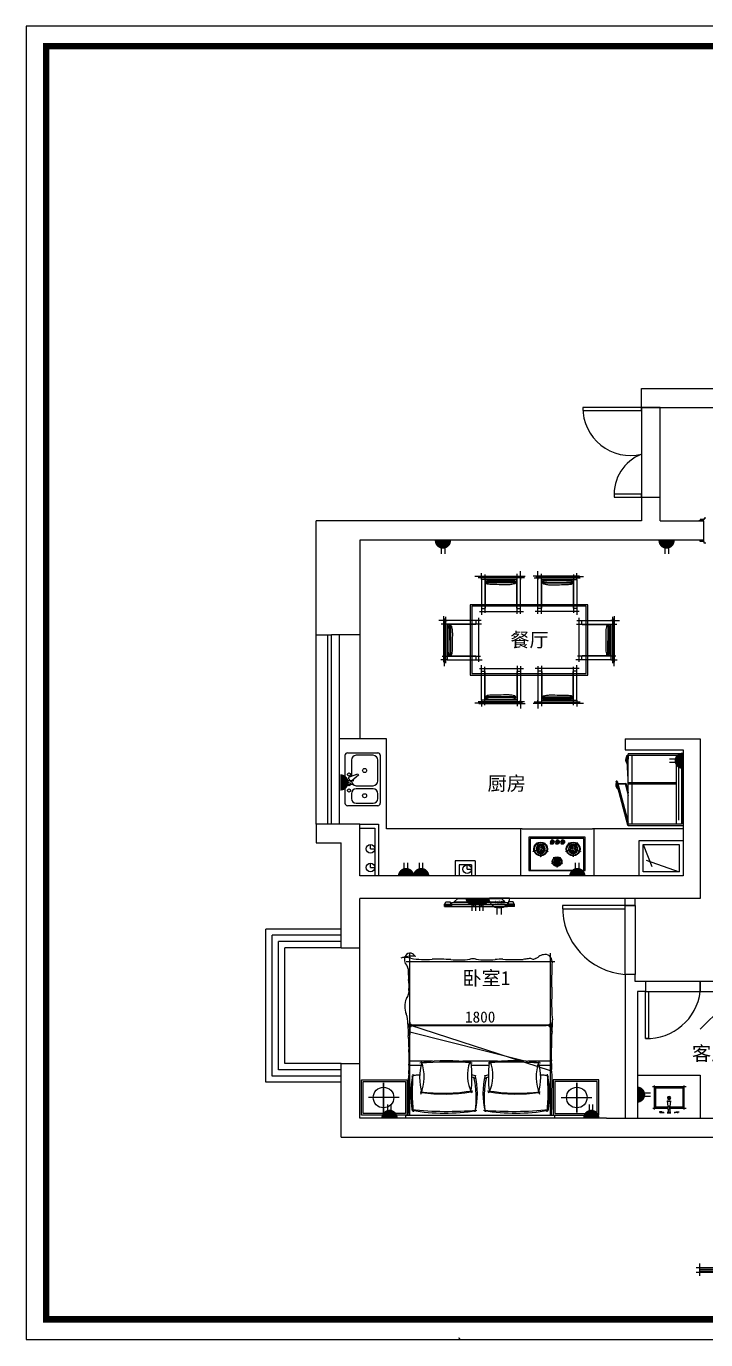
# Model space of a CAD drawing. Header units: millimetres. Extents: x -1705246 to 222838, y -3231245 to 126310.
# Drawn here: x 28990 to 37672, y -45992 to -29196 of the extents above; entities that cross this region are included whole.
import ezdxf

# ---------------------------------------------------------------- set-up
doc = ezdxf.new("R2010")
doc.units = ezdxf.units.MM
doc.set_wipeout_variables(frame=1)
doc.linetypes.add('ACAD_ISO03W100', pattern=[30, 12, -18])
for name, color, linetype in [('250', 250, 'Continuous'), ('5', 5, 'Continuous'), ('IFF_FURN', 30, 'Continuous'), ('IFF－FIXT', 132, 'Continuous'), ('xcvdg', 7, 'Continuous')]:
    doc.layers.add(name, color=color, linetype=linetype)
doc.styles.get("Standard").update_dxf_attribs({"font": ''})
doc.styles.add('STYLE1', font='')
doc.styles.add('宋', font='')
doc.styles.get('Standard').set_extended_font_data('SimSun')
doc.styles.get('STYLE1').set_extended_font_data('SimSun')
doc.styles.get('宋').set_extended_font_data('NSimSun')

# ---------------------------------------------------------------- blocks, each defined once
blk = doc.blocks.new('A$C54AD448D')
blk.add_lwpolyline([(-240, 15583), (-22136, 15583), (-22136, 240), (-240, 240)], close=True)
at = {"layer": 'IFF_FURN'}
blk.add_lwpolyline([(0, 15823), (-22376, 15823), (-22376, 0), (0, 0)], close=True, dxfattribs=at)
at = {"layer": 'IFF_FURN', "color": 8, "const_width": 79.9}
blk.add_lwpolyline([(-22136, 15583), (-22136, 240), (-240, 240), (-240, 15583), (-22136, 15583)], dxfattribs=at)
blk = doc.blocks.new('*E779')
at = {"lineweight": -2, "ltscale": 5}
blk.add_wipeout([(-308, -399), (-308, 403), (167, 403), (167, -399)], dxfattribs=at).dxf.layer = 'IFF－FIXT'
blk = doc.blocks.new('_DOT')
at = {"color": 0, "linetype": 'ByBlock'}
blk.add_line((-0.5, 0), (-1, 0), dxfattribs=at)
at = {"color": 0, "linetype": 'ByBlock', "const_width": 0.5}
blk.add_lwpolyline([(-0.25, 0, 1), (0.25, 0, 1)], format="xyb", close=True, dxfattribs=at)
blk = doc.blocks.new('TGB')
blk.add_hatch(color=5).paths.add_polyline_path([(125763, -21257), (126024, -21257, 1)])
at = {"color": 5}
for p, q in [((125865, -21129), (125865, -21045)), ((125920, -21129), (125920, -21045))]:
    blk.add_line(p, q, dxfattribs=at)
blk = doc.blocks.new('NTBT')
at = {"color": 5}
for p, q in [((127688, -20756), (127688, -20671)), ((127743, -20755), (127743, -20671)), ((127848, -20883), (127591, -20883))]:
    blk.add_line(p, q, dxfattribs=at)
blk.add_arc((127717, -20883), 130, 0, 180, dxfattribs=at)
at = {"color": 5, "insert": (127660, -20798), "char_height": 50, "width": 210.82, "attachment_point": 1, "style": '宋'}
blk.add_mtext('网络', dxfattribs=at)

msp = doc.modelspace()

# ---------------------------------------------------------------- hatches: boundary and pattern name
for points in [[(34418.4, -35772.6), (34209.8, -35772.6, 1)], [(37276.5, -35772.6), (37067.9, -35772.6, 1)], [(37379, -38692.9), (37379, -38484.3, 1)]]:
    msp.add_hatch(color=5).paths.add_polyline_path(points)

# ---------------------------------------------------------------- linework, layer by layer
at = {"color": 5}
for p, q in [((34293.3, -35874.8), (34293.3, -35941.9)), ((34337.2, -35874.3), (34337.2, -35941.9)), ((37151.5, -35874.8), (37151.5, -35941.9)), ((37195.4, -35874.3), (37195.4, -35941.9)), ((37276.8, -38567.8), (37209.7, -38567.8)), ((37277.4, -38611.7), (37209.7, -38611.7))]:
    msp.add_line(p, q, dxfattribs=at)
at = {"layer": '250', "color": 251}
for p, q in [((36852.4, -33829.7), (39272.4, -33829.7)), ((36852.4, -34069.7), (36852.4, -33829.7)), ((36852.4, -34069.7), (36102.4, -34069.7)), ((36102.4, -34069.7), (36102.4, -34109.7)), ((36852.4, -34069.7), (37092.4, -34069.7)), ((36852.4, -34069.7), (36852.4, -35219.7)), ((37092.4, -34069.7), (36852.4, -34069.7)), ((36852.4, -34109.7), (36852.4, -34069.7)), ((37092.4, -34069.7), (39142.4, -34069.7)), ((37092.4, -35219.7), (37092.4, -34069.7)), ((36102.4, -34109.7), (36852.4, -34109.7)), ((36852.4, -35179.7), (36502.4, -35179.7)), ((36502.4, -35179.7), (36502.4, -35219.7)), ((36502.4, -35219.7), (36852.4, -35219.7)), ((36852.4, -35219.7), (36852.4, -35179.7)), ((36852.4, -35219.7), (37092.4, -35219.7)), ((36852.4, -35219.7), (37092.4, -35219.7)), ((36852.4, -35219.7), (36852.4, -35519.7)), ((37092.4, -35519.7), (37092.4, -35219.7)), ((32692.4, -36979.7), (32692.4, -35519.7)), ((36852.4, -35519.7), (32692.4, -35519.7)), ((37092.4, -35519.7), (37642.4, -35519.7)), ((37642.4, -35519.7), (37582.4, -35519.7)), ((37642.4, -35504.7), (37602.4, -35504.7)), ((37602.4, -35504.7), (37602.4, -35519.7)), ((37602.4, -35519.7), (37642.4, -35519.7)), ((37652.4, -35504.7), (37622.4, -35504.7)), ((37642.4, -35519.7), (37642.4, -35504.7)), ((37642.4, -35519.7), (37642.4, -35769.7)), ((37672.4, -35484.7), (37652.4, -35484.7)), ((37652.4, -35484.7), (37652.4, -35504.7)), ((37642.4, -35769.7), (33252.4, -35769.7)), ((33252.4, -35769.7), (33252.4, -36979.7)), ((37602.4, -35784.7), (37602.4, -35769.7)), ((37602.4, -35769.7), (37642.4, -35769.7)), ((37642.4, -35769.7), (37642.4, -35784.7)), ((37642.4, -35784.7), (37602.4, -35784.7)), ((37652.4, -35784.7), (37622.4, -35784.7)), ((37652.4, -35804.7), (37652.4, -35784.7)), ((37672.4, -35804.7), (37652.4, -35804.7)), ((35333, -36231.7), (34723.2, -36231.7)), ((35354.8, -36249.8), (34764.4, -36249.8)), ((34774.3, -36227.1), (35365.7, -36227.1)), ((34806, -36272.4), (34806, -36189.2)), ((34806, -36272.4), (34806, -36720.9)), ((35261.1, -36272.4), (34806, -36272.4)), ((34851.3, -36206.6), (34851.3, -36697.5)), ((35261.1, -36276.9), (34851.3, -36276.9)), ((34855.8, -36276.9), (34855.8, -36637.7)), ((35256.6, -36637.7), (35256.6, -36276.9)), ((35261.1, -36710.7), (35261.1, -36196.8)), ((35306.3, -36707.8), (35306.3, -36163.3)), ((35306.3, -36227.1), (35306.3, -36272.4)), ((36059.1, -36227.1), (35467.7, -36227.1)), ((35478.6, -36249.8), (36069, -36249.8)), ((35500.4, -36231.7), (36110.2, -36231.7)), ((35527.1, -36707.8), (35527.1, -36163.3)), ((35527.1, -36227.1), (35527.1, -36272.4)), ((35572.3, -36710.7), (35572.3, -36196.8)), ((35572.3, -36272.4), (36027.4, -36272.4)), ((35572.3, -36276.9), (35982.2, -36276.9)), ((35576.8, -36637.7), (35576.8, -36276.9)), ((35977.6, -36276.9), (35977.6, -36637.7)), ((35982.2, -36206.6), (35982.2, -36697.5)), ((36027.4, -36272.4), (36027.4, -36189.2)), ((36027.4, -36272.4), (36027.4, -36720.9)), ((35246, -36312.4), (34861.5, -36313.2)), ((35246, -36303.4), (34861.9, -36304.1)), ((35587.4, -36303.4), (35971.6, -36304.1)), ((35587.5, -36312.4), (35971.9, -36313.2)), ((36164.4, -36592.4), (34664.4, -36592.4)), ((34664.4, -36592.4), (34664.4, -37492.4)), ((36144.4, -36612.4), (34684.4, -36612.4)), ((34684.4, -36612.4), (34684.4, -37472.4)), ((36144.4, -37472.4), (36144.4, -36612.4)), ((36164.4, -37492.4), (36164.4, -36592.4)), ((34324, -37328.9), (34324, -36737.6)), ((34328.5, -36770.2), (34328.5, -37380)), ((34346.6, -36748.4), (34346.6, -37338.8)), ((34774.4, -37323.5), (34774.4, -36761.4)), ((34779.7, -36677.6), (35341.8, -36677.6)), ((34806, -36641.4), (34851.3, -36641.4)), ((34855.8, -36637.7), (34851.3, -36637.7)), ((35261.1, -36637.7), (35256.6, -36637.7)), ((35261.1, -36641.4), (35306.3, -36641.4)), ((36053.7, -36677.6), (35491.6, -36677.6)), ((35572.3, -36641.4), (35527.1, -36641.4)), ((35572.3, -36637.7), (35576.8, -36637.7)), ((35977.6, -36637.7), (35982.2, -36637.7)), ((36027.4, -36641.4), (35982.2, -36641.4)), ((36054.4, -37323.5), (36054.4, -36761.4)), ((36482.2, -36748.4), (36482.2, -37338.8)), ((36500.3, -36770.2), (36500.3, -37380)), ((36504.8, -37328.9), (36504.8, -36737.6)), ((34804.6, -36796.9), (34260.1, -36796.9)), ((34807.5, -36842.1), (34293.6, -36842.1)), ((34324, -36796.9), (34369.2, -36796.9)), ((34369.2, -36842.1), (34369.2, -37297.2)), ((34373.7, -36842.1), (34373.7, -37252)), ((34734.5, -36846.6), (34373.7, -36846.6)), ((34400.2, -36857.2), (34400.9, -37241.4)), ((34409.2, -36857.3), (34410, -37241.7)), ((34734.5, -36842.1), (34734.5, -36846.6)), ((34738.2, -36842.1), (34738.2, -36796.9)), ((36021.3, -36842.1), (36535.2, -36842.1)), ((36024.2, -36796.9), (36568.7, -36796.9)), ((36090.6, -36842.1), (36090.6, -36796.9)), ((36094.3, -36842.1), (36094.3, -36846.6)), ((36094.3, -36846.6), (36455.1, -36846.6)), ((36419.6, -36857.3), (36418.8, -37241.7)), ((36428.6, -36857.2), (36427.9, -37241.4)), ((36455.1, -36842.1), (36455.1, -37252)), ((36504.8, -36796.9), (36459.6, -36796.9)), ((36459.6, -36842.1), (36459.6, -37297.2)), ((32692.4, -39399.7), (32692.4, -36979.7)), ((32692.4, -36979.7), (32892.4, -36979.7)), ((32842.4, -39389.7), (32842.4, -36979.7)), ((33252.4, -36979.7), (32892.4, -36979.7)), ((32892.4, -39389.7), (32892.4, -36979.7)), ((32992.4, -39399.7), (32992.4, -36979.7)), ((33252.4, -36979.7), (33252.4, -38309.7)), ((34303.4, -37252), (34794.3, -37252)), ((34373.7, -37247.4), (34734.5, -37247.4)), ((34734.5, -37247.4), (34734.5, -37252)), ((34738.2, -37297.2), (34738.2, -37252)), ((36525.4, -37252), (36034.5, -37252)), ((36090.6, -37297.2), (36090.6, -37252)), ((36094.3, -37247.4), (36094.3, -37252)), ((36455.1, -37247.4), (36094.3, -37247.4)), ((34369.2, -37297.2), (34286, -37297.2)), ((34369.2, -37297.2), (34817.7, -37297.2)), ((34779.7, -37407.3), (35341.8, -37407.3)), ((34806, -37812.5), (34806, -37364)), ((34806, -37443.5), (34851.3, -37443.5)), ((34851.3, -37878.3), (34851.3, -37387.4)), ((34855.8, -37447.2), (34851.3, -37447.2)), ((34855.8, -37808), (34855.8, -37447.2)), ((35261.1, -37447.2), (35256.6, -37447.2)), ((35256.6, -37447.2), (35256.6, -37808)), ((35261.1, -37374.2), (35261.1, -37888.1)), ((35261.1, -37443.5), (35306.3, -37443.5)), ((35306.3, -37377.1), (35306.3, -37921.6)), ((36053.7, -37407.3), (35491.6, -37407.3)), ((35527.1, -37377.1), (35527.1, -37921.6)), ((35572.3, -37443.5), (35527.1, -37443.5)), ((35572.3, -37374.2), (35572.3, -37888.1)), ((35572.3, -37447.2), (35576.8, -37447.2)), ((35576.8, -37447.2), (35576.8, -37808)), ((35977.6, -37447.2), (35982.2, -37447.2)), ((35977.6, -37808), (35977.6, -37447.2)), ((35982.2, -37878.3), (35982.2, -37387.4)), ((36027.4, -37443.5), (35982.2, -37443.5)), ((36459.6, -37297.2), (36011.1, -37297.2)), ((36027.4, -37812.5), (36027.4, -37364)), ((36459.6, -37297.2), (36542.8, -37297.2)), ((34664.4, -37492.4), (36164.4, -37492.4)), ((34684.4, -37472.4), (36144.4, -37472.4)), ((35246, -37772.5), (34861.5, -37771.7)), ((35246, -37781.5), (34861.9, -37780.8)), ((35587.4, -37781.5), (35971.6, -37780.8)), ((35587.5, -37772.5), (35971.9, -37771.7)), ((35333, -37853.2), (34723.2, -37853.2)), ((35354.8, -37835.1), (34764.4, -37835.1)), ((34774.3, -37857.7), (35365.7, -37857.7)), ((35261.1, -37812.5), (34806, -37812.5)), ((34806, -37812.5), (34806, -37895.7)), ((35261.1, -37808), (34851.3, -37808)), ((35306.3, -37857.7), (35306.3, -37812.5)), ((36059.1, -37857.7), (35467.7, -37857.7)), ((35478.6, -37835.1), (36069, -37835.1)), ((35500.4, -37853.2), (36110.2, -37853.2)), ((35527.1, -37857.7), (35527.1, -37812.5)), ((35572.3, -37808), (35982.2, -37808)), ((35572.3, -37812.5), (36027.4, -37812.5)), ((36027.4, -37812.5), (36027.4, -37895.7)), ((33591.4, -38309.7), (32992.4, -38309.7)), ((33591.4, -39459.7), (33591.4, -38309.7)), ((36642.4, -38309.7), (36642.4, -38449.7)), ((36642.4, -38309.7), (37602.4, -38309.7)), ((36642.4, -38449.7), (37382.4, -38449.7)), ((37382.4, -38309.7), (37602.4, -38309.7)), ((37382.4, -38449.7), (37382.4, -40059.7)), ((37602.4, -38309.7), (37602.4, -40349.7)), ((33062.8, -39132.1), (33062.8, -38518.5)), ((33093.4, -38487.8), (33482.1, -38487.8)), ((33144.6, -38579.9), (33144.6, -38785.3)), ((33420.7, -38518.5), (33205.9, -38518.5)), ((33482.1, -38845.8), (33482.1, -38579.9)), ((33512.8, -38518.5), (33512.8, -39132.1)), ((36682.3, -38825), (36664.3, -38521)), ((36679.3, -38520.1), (36664.8, -38524)), ((36679.3, -38520.1), (36682.2, -38569.6)), ((36682.4, -39099.7), (36682.2, -38499.7)), ((37382.4, -38499.7), (36682.2, -38499.7)), ((37382.4, -38499.7), (36682.2, -38499.7)), ((37382.4, -38499.7), (36682.2, -38499.7)), ((37382.4, -38519.7), (36682.2, -38519.7)), ((36729, -38519.7), (36729, -39079.7)), ((37295.7, -38519.2), (37295.6, -39079.2)), ((37326, -38519.7), (37326, -39029.2)), ((37362.4, -38519.7), (37362.4, -39079.7)), ((37372.4, -38519.7), (37372.4, -39079.7)), ((37382.4, -38499.7), (37382.4, -39099.7)), ((33121.7, -38793.9), (33225.3, -38755.1)), ((33235.5, -38772.8), (33150.1, -38843.1)), ((33225.3, -38755.1), (33235.5, -38772.8)), ((33111.2, -38823.3), (33119.4, -38837.6)), ((33205.9, -38907.1), (33420.7, -38907.1)), ((33420.7, -38948), (33205.9, -38948)), ((36541.6, -38847.4), (36527.1, -38851.3)), ((36677.4, -39411.4), (36527.1, -38851.3)), ((36527.1, -38864.4), (36529.6, -38873.4)), ((36541.6, -38847.4), (36682.4, -39372)), ((36550.1, -38879.1), (36652.3, -38873.6)), ((36552.5, -38888), (36644.5, -38883.2)), ((36644.5, -38883.2), (36682.3, -39035.4)), ((36652.3, -38873.6), (36682.2, -38996.8)), ((36682.4, -39419.7), (36682.2, -38819.7)), ((37295.6, -38869.7), (36682.2, -38869.7)), ((37295.6, -38869.7), (36682.2, -38869.7)), ((37295.6, -38869.7), (36682.2, -38869.7)), ((37295.6, -38889.7), (36682.2, -38889.7)), ((36729, -38839.7), (36729, -39399.7)), ((37295.7, -38839.2), (37295.6, -39399.2)), ((37326, -38889.2), (37326, -39349.2)), ((37362.4, -38839.7), (37362.4, -39399.7)), ((37372.4, -38839.7), (37372.4, -39399.7)), ((37382.4, -38819.7), (37382.4, -39419.7)), ((33144.6, -39009.4), (33144.6, -39070.8)), ((33205.9, -39132.1), (33420.7, -39132.1)), ((33482.1, -39070.8), (33482.1, -39009.4)), ((36682.4, -39090.1), (36677.4, -39091.4)), ((33482.1, -39162.8), (33093.4, -39162.8)), ((32892.4, -39399.7), (32692.4, -39399.7)), ((32692.4, -39399.7), (32692.4, -39639.7)), ((33252.4, -39399.7), (32892.4, -39399.7)), ((33252.4, -40059.7), (33252.4, -39399.7)), ((33252.4, -39399.7), (33492.4, -39399.7)), ((33252.4, -39449.7), (33442.4, -39449.7)), ((33442.4, -39449.7), (33442.4, -40059.7)), ((33492.4, -39399.7), (33492.4, -40059.7)), ((35324.9, -39459.7), (33591.4, -39459.7)), ((35304.9, -39459.7), (35304.9, -40059.7)), ((35324.9, -39459.7), (36224.9, -39459.7)), ((37382.4, -39459.7), (36224.9, -39459.7)), ((36244.9, -40059.7), (36244.9, -39459.7)), ((36682.4, -39410.1), (36677.4, -39411.4)), ((37362.4, -39399.7), (36682.4, -39399.7)), ((37382.4, -39419.7), (36682.4, -39419.7)), ((36822.4, -40059.7), (36822.4, -39609.7)), ((36822.4, -39609.7), (37382.4, -39609.7)), ((36822.4, -40059.7), (36822.4, -39609.7)), ((36822.4, -39609.7), (37382.4, -39609.7)), ((37382.4, -39609.7), (37382.4, -40059.7)), ((32692.4, -39639.7), (33012.4, -39639.7)), ((33012.4, -40979.7), (33012.4, -39639.7)), ((33387.4, -39714.7), (33387.4, -39659.7)), ((33387.4, -39714.7), (33442.4, -39714.7)), ((36872.4, -40009.7), (36872.4, -39659.7)), ((36872.4, -39659.7), (37332.4, -39659.7)), ((36872.4, -39659.7), (36982, -39939.8)), ((37332.4, -39659.7), (37332.4, -40009.7)), ((33387.4, -39954.7), (33387.4, -39899.7)), ((33387.4, -39954.7), (33442.4, -39954.7)), ((34472.4, -39869.7), (34472.4, -40059.7)), ((34727.4, -39869.7), (34472.4, -39869.7)), ((34522.4, -39919.7), (34522.4, -40059.7)), ((34677.4, -39919.7), (34522.4, -39919.7)), ((34622.4, -39974.7), (34622.4, -39919.7)), ((34677.4, -39919.7), (34677.4, -40059.7)), ((34727.4, -39869.7), (34727.4, -40059.7)), ((36912.4, -39859.7), (37332.4, -40009.7)), ((34282.4, -40059.7), (33252.4, -40059.7)), ((37382.4, -40059.7), (34282.4, -40059.7)), ((34622.4, -39974.7), (34677.4, -39974.7)), ((37382.4, -40059.7), (36822.4, -40059.7)), ((37332.4, -40009.7), (36872.4, -40009.7)), ((36642.4, -40349.7), (33252.4, -40349.7)), ((33252.4, -40979.7), (33252.4, -40349.7)), ((34335.6, -40422.2), (34425.5, -40422.2)), ((34335.6, -40453.3), (34335.6, -40422.2)), ((34335.6, -40437), (34425.5, -40437)), ((34335.6, -40453.3), (34425.5, -40453.3)), ((34340.6, -40422.2), (34352.5, -40391.1)), ((34352.5, -40391.1), (34408.6, -40391.1)), ((34420.5, -40422.2), (34408.6, -40391.1)), ((34425.5, -40401.5), (34425.5, -40453.3)), ((34425.5, -40401.5), (35140.9, -40401.5)), ((34425.5, -40453.3), (34425.5, -40422.2)), ((34425.5, -40427.5), (35140.9, -40427.5)), ((34425.5, -40453.3), (35140.9, -40453.3)), ((34459, -40392.5), (34503.8, -40349.7)), ((34459, -40401.5), (34459, -40392.5)), ((34459, -40392.5), (35107.3, -40392.5)), ((34503.8, -40349.7), (35062.6, -40349.7)), ((35107.3, -40392.5), (35062.6, -40349.7)), ((35107.3, -40401.5), (35107.3, -40392.5)), ((35140.9, -40401.5), (35140.9, -40453.3)), ((35230.7, -40422.2), (35140.9, -40422.2)), ((35140.9, -40453.3), (35140.9, -40422.2)), ((35230.7, -40437), (35140.9, -40437)), ((35230.7, -40453.3), (35140.9, -40453.3)), ((35145.8, -40422.2), (35157.7, -40391.1)), ((35213.9, -40391.1), (35157.7, -40391.1)), ((35225.8, -40422.2), (35213.9, -40391.1)), ((35230.7, -40453.3), (35230.7, -40422.2)), ((36642.4, -40439.7), (35842.4, -40439.7)), ((35842.4, -40439.7), (35842.4, -40479.7)), ((36642.4, -40439.7), (36642.4, -40349.7)), ((37602.4, -40349.7), (36642.4, -40349.7)), ((36772.4, -40439.7), (36642.4, -40439.7)), ((36642.4, -40479.7), (36642.4, -40439.7)), ((36642.4, -41319.7), (36642.4, -40439.7)), ((36642.4, -40439.7), (36772.4, -40439.7)), ((36772.4, -40349.7), (36772.4, -40349.7)), ((36772.4, -40439.7), (36772.4, -40349.7)), ((36772.4, -40439.7), (36772.4, -41319.7)), ((35842.4, -40479.7), (36642.4, -40479.7)), ((33012.4, -40739.7), (32052.4, -40739.7)), ((32052.4, -42699.7), (32052.4, -40739.7)), ((33012.4, -40819.7), (32132.4, -40819.7)), ((32132.4, -42619.7), (32132.4, -40819.7)), ((33012.4, -40899.7), (32212.4, -40899.7)), ((32212.4, -42539.7), (32212.4, -40899.7)), ((33012.4, -40979.7), (32292.4, -40979.7)), ((32292.4, -42459.7), (32292.4, -40979.7)), ((33012.4, -40979.7), (33252.4, -40979.7)), ((33252.4, -42459.7), (33252.4, -40979.7)), ((33890.2, -43119.7), (33890.2, -41049.5)), ((35690.2, -43119.7), (35690.2, -41049.5)), ((35744, -41159.7), (33843.5, -41159.7)), ((36772.4, -41319.7), (36642.4, -41319.7)), ((36642.4, -41319.7), (36642.4, -43159.7)), ((36772.4, -41319.7), (36642.4, -41319.7)), ((36772.4, -41409.7), (36772.4, -41319.7)), ((36902.4, -41409.7), (36772.4, -41409.7)), ((36902.4, -41409.7), (36902.4, -41539.7)), ((37602.4, -41409.7), (36902.4, -41409.7)), ((36902.4, -41409.7), (36902.4, -41539.7)), ((38772.4, -41409.7), (37602.4, -41409.7)), ((37602.4, -41409.7), (37602.4, -41539.7)), ((37602.4, -41539.7), (37602.4, -41409.7)), ((36902.4, -41539.7), (36802.4, -41539.7)), ((36802.4, -41539.7), (36802.4, -43159.7)), ((36902.4, -42139.7), (36902.4, -41539.7)), ((36902.4, -41539.7), (36942.4, -41539.7)), ((36902.4, -41539.7), (37602.4, -41539.7)), ((36942.4, -41539.7), (36942.4, -42139.7)), ((37602.4, -41539.7), (38772.4, -41539.7)), ((37885.9, -41739.9), (37603.4, -42022.4)), ((33890.2, -41929.2), (33890.2, -42087.6)), ((35690.2, -41968), (33890.2, -41968)), ((35690.2, -42551.1), (33892.9, -41968)), ((33947.2, -41973.6), (35633.2, -41973.6)), ((35690.2, -41929.2), (35690.2, -42087.6)), ((35343, -42423.4), (33890.2, -42060.7)), ((36942.4, -42139.7), (36902.4, -42139.7)), ((33012.4, -42459.7), (32292.4, -42459.7)), ((33012.4, -43399.7), (33012.4, -42459.7)), ((33012.4, -42459.7), (33252.4, -42459.7)), ((33252.4, -43159.7), (33252.4, -42459.7)), ((34180, -42429.2), (33890.2, -42429.2)), ((33890.2, -42480), (34037, -42480)), ((35013.6, -42429.2), (34566.8, -42429.2)), ((34678.4, -42480), (34902, -42480)), ((35690.2, -42429.2), (35400.4, -42429.2)), ((35543.4, -42480), (35690.2, -42480)), ((33012.4, -42619.7), (32132.4, -42619.7)), ((33012.4, -42539.7), (32212.4, -42539.7)), ((36802.4, -42609.7), (37602.4, -42609.7)), ((37602.4, -42609.7), (37602.4, -43159.7)), ((33012.4, -42699.7), (32052.4, -42699.7)), ((33275.3, -43119.7), (33275.3, -42669.7)), ((33275.3, -42669.7), (33855.3, -42669.7)), ((33295.3, -43099.7), (33295.3, -42689.7)), ((33295.3, -42689.7), (33835.3, -42689.7)), ((33555.3, -42704.7), (33555.3, -43084.7)), ((33555.3, -43084.7), (33555.3, -42704.7)), ((33835.3, -42689.7), (33835.3, -43099.7)), ((33855.3, -42669.7), (33855.3, -43119.7)), ((36305.1, -42669.7), (35725.1, -42669.7)), ((35725.1, -42669.7), (35725.1, -43119.7)), ((36285.1, -42689.7), (35745.1, -42689.7)), ((35745.1, -42689.7), (35745.1, -43099.7)), ((36025.1, -42704.7), (36025.1, -43084.7)), ((36025.1, -43084.7), (36025.1, -42704.7)), ((36285.1, -43099.7), (36285.1, -42689.7)), ((36305.1, -43119.7), (36305.1, -42669.7)), ((37421, -42757.2), (36993.8, -42757.2)), ((37013.9, -42741.1), (37013.9, -43048.5)), ((37403.1, -42773.2), (37017.2, -42773.2)), ((37029.9, -42759.8), (37029.9, -43024.8)), ((37382.2, -43028.9), (37382.2, -42758.1)), ((37398.2, -43049.5), (37398.2, -42742)), ((33754.6, -42894.7), (33364.6, -42894.7)), ((35825.8, -42894.7), (36215.8, -42894.7)), ((37193.3, -42941.2), (37180.3, -42941.2)), ((37191.2, -43007.4), (37184.8, -42936.8)), ((37193.3, -42938.4), (37216.2, -42938.4)), ((37193.3, -42938.4), (37193.3, -42941.2)), ((37193.3, -42941.2), (37216.2, -42941.2)), ((37215.4, -42910.6), (37193.8, -42889.1)), ((37193.8, -42910.6), (37215.4, -42889.1)), ((37216.2, -42938.4), (37216.2, -42941.2)), ((37216.2, -42941.2), (37230.6, -42941.2)), ((37218.2, -43007.2), (37224.6, -42936.4)), ((36402.4, -43159.7), (33252.4, -43159.7)), ((33855.3, -43119.7), (33275.3, -43119.7)), ((33835.3, -43099.7), (33295.3, -43099.7)), ((33840.2, -43159.7), (33840.2, -43119.7)), ((33840.2, -43119.7), (35740.2, -43119.7)), ((33840.2, -43159.7), (33840.2, -43119.7)), ((35740.2, -43159.7), (33840.2, -43159.7)), ((35725.1, -43119.7), (36305.1, -43119.7)), ((35740.2, -43119.7), (35740.2, -43159.7)), ((35745.1, -43099.7), (36285.1, -43099.7)), ((36402.4, -43159.7), (38772.4, -43159.7)), ((36996.2, -43029.2), (37194, -43029.2)), ((37017.2, -43013.2), (37194, -43013.2)), ((37112.7, -43077.5), (37082.3, -43077.5)), ((37082.3, -43077.5), (37082.3, -43082.2)), ((37082.3, -43082.2), (37110.8, -43082.2)), ((37087.8, -43084.1), (37140.5, -43084.1)), ((37095, -43093.2), (37095, -43079.8)), ((37110.8, -43084.1), (37110.8, -43082.2)), ((37115.4, -43084.1), (37115.4, -43080.3)), ((37131.2, -43093.2), (37131.2, -43079.4)), ((37226.9, -43093.2), (37181.1, -43093.2)), ((37226.9, -43084.1), (37181.9, -43084.1)), ((37186.6, -43099.3), (37186.6, -43079.4)), ((37189.6, -43005.3), (37220.3, -43005.3)), ((37194, -43042.7), (37194, -43005.3)), ((37194, -43008.9), (37215.4, -43008.9)), ((37194, -43042.7), (37194, -43082.5)), ((37215.4, -43042.7), (37215.4, -43005.3)), ((37215.4, -43013.2), (37399.5, -43013.2)), ((37215.4, -43029.2), (37422.8, -43029.2)), ((37215.4, -43042.7), (37215.4, -43082.5)), ((37222.8, -43098.1), (37222.8, -43079)), ((37320.2, -43084.1), (37273.6, -43084.1)), ((37278.2, -43093.2), (37278.2, -43079.8)), ((37294, -43084.1), (37294, -43080.3)), ((37296.7, -43077.5), (37327.1, -43077.5)), ((37327.1, -43082.2), (37298.6, -43082.2)), ((37298.6, -43084.1), (37298.6, -43082.2)), ((37314.4, -43093.2), (37314.4, -43079)), ((37327.1, -43077.5), (37327.1, -43082.2)), ((33012.4, -43399.7), (39012.4, -43399.7))]:
    msp.add_line(p, q, dxfattribs=at)
for centre, radius in [((33113.9, -38764), 20.5), ((33313.3, -38712.8), 25.6), ((33113.9, -38886.7), 20.5), ((33113.9, -38968.5), 20.5), ((33313.3, -39035), 25.6), ((33387.4, -39714.7), 55), ((33387.4, -39954.7), 55), ((34622.4, -39974.7), 55), ((33555.3, -42894.7), 131.9), ((36025.1, -42894.7), 131.9)]:
    msp.add_circle(centre, radius, dxfattribs=at)
for centre, radius, start, end in [((36712.9, -34075.3), 610.5, 179.47004, 283.21035), ((37050.8, -35182.3), 549.7, 111.16012, 183.8975), ((33093.4, -38518.5), 30.7, 90, 180), ((33205.9, -38579.9), 61.4, 90, 180), ((33420.7, -38579.9), 61.4, 0, 90), ((33482.1, -38518.5), 30.7, 0, 90), ((36732.6, -38577.8), 83.4, 148.26366, 218.5124), ((36732.6, -38577.8), 78.4, 153.85241, 212.92365), ((33128.9, -38813.1), 20.5, 110.53768, 210), ((33137.1, -38827.3), 20.5, 210, 309.46232), ((33205.9, -38845.8), 61.4, 180, 270), ((33205.9, -39009.4), 61.4, 90, 180), ((33420.7, -38845.8), 61.4, 270, 0), ((33420.7, -39009.4), 61.4, 0, 90), ((36605.5, -38893.1), 83.4, 159.89729, 230.14603), ((36605.5, -38893.1), 78.4, 165.48604, 224.55728), ((33093.4, -39132.1), 30.7, 180, 270), ((33205.9, -39070.8), 61.4, 180, 270), ((33420.7, -39070.8), 61.4, 270, 0), ((33482.1, -39132.1), 30.7, 270, 0), ((36704.4, -40459.7), 862.2, 178.67087, 265.87651), ((33910.4, -41488.5), 400.7, 82.58505, 109.80842), ((33835.7, -41339.4), 236, 72.81922, 105.00129), ((33927.5, -41133.9), 106, 151.27874, 224.21587), ((33890.7, -41108.7), 61.8, 72.94183, 155.34484), ((34076.3, -40196.9), 932.9, 259.4443, 267.79245), ((33853.1, -41176.4), 138.4, 38.04403, 66.29393), ((34096, -40196.8), 933.9, 266.58351, 275.04736), ((34244.5, -47099.2), 5972.5, 88.35656, 90.63611), ((34525.9, -40048.6), 1086.2, 264.18069, 276.97796), ((34709.9, -41312.1), 192.5, 93.42033, 105.67625), ((34686.9, -41312.1), 192.5, 74.32375, 86.57967), ((34870.9, -40048.6), 1086.2, 263.02204, 275.81931), ((35053.1, -42185.6), 1058.9, 88.48945, 93.90355), ((35235.4, -37840.8), 3289.9, 267.31144, 271.8201), ((35397.9, -41395.9), 273.1, 88.77967, 102.27332), ((35427, -41161.7), 45.3, 59.2815, 121.00513), ((35464.1, -41046.6), 77.4, 259.62873, 295.87648), ((35494.3, -41101.8), 14.9, 283.95249, 321.9834), ((35496.7, -41055.2), 56.5, 279.48159, 318.79477), ((35608.7, -41179.4), 111.3, 95.86897, 128.65067), ((35622.5, -41150.9), 86, 356.64671, 107.00885), ((33813.6, -41247.4), 54.9, 358.5556, 46.2435), ((35246.5, -41249.7), 1378.1, 179.9615, 185.66428), ((39394.8, -41326.9), 3690.5, 177.34439, 180.0131), ((33367.9, -41468.2), 513.9, 354.99547, 9.23007), ((38652, -41573), 2947.8, 178.2221, 180.85786), ((34327.6, -41416.5), 1379.6, 357.29744, 3.68697), ((34035.7, -41721.6), 209.9, 153.87238, 182.03684), ((33736.8, -41535.4), 144.8, 319.67712, 8.92043), ((37602.9, -41696.7), 1900, 177.59874, 186.20107), ((36922.4, -41454.7), 685.3, 268.32761, 352.87498), ((34017.7, -41737.9), 192, 177.35084, 206.95302), ((33511.4, -41942.9), 355.3, 357.67199, 19.39365), ((36142, -41947.4), 2275.6, 180.25053, 184.03123), ((33438.4, -41892), 2275.6, 355.96877, 359.74947), ((32571.4, -42259.5), 1309.4, 357.64187, 6.66981), ((37009, -42204.1), 1309.4, 173.33019, 182.35813), ((35390.4, -42390.5), 1512.6, 177.0776, 182.9224), ((34190, -42335), 1512.6, 357.0776, 2.9224), ((33075.5, -42512.8), 805.5, 354.40852, 3.218), ((34678, -42645.3), 661.9, 162.85913, 196.07365), ((34370.9, -46391.6), 3950.9, 85.41614, 95.10648), ((33501.7, -42632), 573.1, 337.46258, 19.88393), ((34377.7, -44494.9), 2071.5, 81.75939, 99.22924), ((35107.1, -42609.1), 481.3, 159.60253, 208.07993), ((33180.2, -42624.3), 1505.1, 352.44671, 6.84862), ((35209.6, -46391.6), 3950.9, 84.89352, 94.58386), ((36400.2, -42624.3), 1505.1, 173.15138, 187.55329), ((34473.3, -42609.1), 481.3, 331.92007, 21.95242), ((35202.7, -44494.9), 2071.5, 80.77076, 98.24061), ((36078.7, -42632), 573.1, 160.11607, 202.53742), ((34902.4, -42645.3), 661.9, 343.92635, 17.14087), ((36504.9, -42457.4), 805.5, 176.782, 185.59148), ((34452.9, -42688), 583.8, 170.46686, 183.96334), ((35142, -42846.7), 1238, 169.36162, 189.85155), ((34132.8, -43690.2), 1088.8, 96.09717, 101.63391), ((36551.6, -42826.3), 2630.3, 174.96355, 185.51745), ((34186.6, -43953.2), 1360.3, 97.14598, 101.07658), ((34524, -43455.9), 863.1, 75.67944, 79.23287), ((34467.7, -43295.7), 695.2, 67.03243, 71.76163), ((33649.6, -42894.6), 1091.3, 350.47988, 13.86928), ((33736.2, -42842.5), 1018.5, 346.76262, 13.379), ((35844.2, -42842.5), 1018.5, 166.621, 193.23738), ((35930.8, -42894.6), 1091.3, 166.13072, 189.52012), ((35112.7, -43295.7), 695.2, 108.23837, 112.96757), ((35056.4, -43455.9), 863.1, 100.76713, 104.32056), ((35393.8, -43953.2), 1360.3, 78.92342, 82.85402), ((35447.7, -43690.2), 1088.8, 78.36609, 83.90283), ((33028.8, -42826.3), 2630.3, 354.48255, 5.03645), ((34438.4, -42846.7), 1238, 350.14845, 10.63838), ((35127.5, -42632.6), 583.8, 356.03666, 9.53314), ((55269.1, -42393.8), 21401.2, 180.89567, 181.50762), ((34306, -40421.9), 2417.1, 263.27098, 279.27803), ((34336.6, -40829.1), 2021, 261.61444, 279.5593), ((35274.4, -40421.9), 2417.1, 260.72197, 276.72902), ((35243.8, -40829.1), 2021, 260.4407, 278.38556), ((14311.3, -42338.4), 21401.2, 358.49238, 359.10433), ((36814.8, -43008.7), 2939.9, 178.98844, 182.16204), ((32765.6, -42953.3), 2939.9, 356.75677, 1.01156), ((34374.5, -38345.8), 4725.6, 264.37345, 274.51136), ((34341.5, -40598.2), 2495.8, 260.32943, 279.20421), ((35205.9, -38345.8), 4725.6, 265.48864, 275.62655), ((35238.9, -40598.2), 2495.8, 260.79579, 279.67057)]:
    msp.add_arc(centre, radius, start, end, dxfattribs=at)
at = {"layer": '250', "color": 251, "extrusion": (0, 0, -1)}
for centre, major_axis, ratio, start_param, end_param in [((34880.3, -36309.3), (13.5, 13.5), 1, 2.6778206, 5.0214906), ((34908.3, -36390.6), (71.9, 71.9), 1, -1.2344141, -1.0540884), ((34908.3, -36390.6), (74.2, 74.2), 1, -1.1455239, -1.0540884), ((34904.1, -36226.8), (74.2, 74.2), 1, 2.5741227, 2.6504355), ((34944.6, -36522.6), (-171, 171), 1, 0.5167079, 0.6575582), ((34944.6, -36522.6), (-168.7, 168.7), 1, 0.5167079, 0.6575582), ((34933.7, -36093.1), (-171, 171), 1, 4.0040688, 4.1449191), ((35055.7, -44509), (8351.6, 41.7), 0.985118, 4.7003204, 4.7244576), ((35055.1, -44543.5), (8383.7, 40.9), 0.9850934, 4.7003863, 4.7243917), ((35209.8, -25373.1), (-11107.1, 180.9), 0.9870848, 4.701935, 4.722843), ((35134.5, -37528), (-881.4, 881.4), 1, 0.7700328, 0.8320472), ((35134.5, -37529.4), (-1244.5, 15.8), 1, 1.5427963, 1.6046354), ((35135.7, -35881.5), (322.9, 322.9), 1, 2.2283546, 2.3308135), ((35174, -36524.1), (-168.7, 168.7), 1, 0.8624761, 1.0033264), ((35174, -36524.1), (-171, 171), 1, 0.8624761, 1.0033264), ((35163.1, -36094.6), (171, 171), 1, 2.0875043, 2.2283546), ((35203.6, -36390.4), (-71.9, 71.9), 1, 1.0033264, 1.18242), ((35203.6, -36390.4), (-74.2, 74.2), 1, 1.0033264, 1.0920446), ((35199.5, -36226.6), (74.2, 74.2), 1, 2.0171655, 2.0875043), ((35227.4, -36307.7), (-13.5, 13.5), 1, 1.2109328, 3.5546028), ((35624.9, -36968.7), (881.4, 881.4), 1, 3.9116254, 3.9736398), ((34620.9, -36929.2), (171, 171), 1, 4.0040688, 4.1449191), ((35626.3, -36968.7), (880.1, 880.1), 1, 3.9116688, 3.973508), ((34620.9, -36929.2), (168.7, 168.7), 1, 4.0040688, 4.1449191), ((34487.2, -36899.6), (-74.2, 74.2), 1, 5.7157154, 5.8044335), ((34404.6, -36875.8), (-13.5, 13.5), 1, 5.9233217, 8.2669917), ((34487.2, -36899.6), (-71.9, 71.9), 1, 5.7157154, 5.894809), ((34323.4, -36903.7), (74.2, 74.2), 1, 0.4463692, 0.5167079), ((34191.4, -36940.1), (-171, 171), 1, 2.0875043, 2.2283546), ((33978.3, -36967.5), (-322.9, 322.9), 1, 2.2283546, 2.3308135), ((42605.8, -37047.5), (-41.7, 8351.6), 0.985118, 4.7003204, 4.7244576), ((42640.4, -37048.1), (-40.9, 8383.7), 0.9850934, 4.7003863, 4.7243917), ((23469.9, -36893.5), (180.9, 11107.1), 0.9870848, 1.5603423, 1.5812503), ((34619.4, -37158.6), (171, 171), 1, 3.6583006, 3.7991509), ((34619.4, -37158.6), (-168.7, 168.7), 1, 5.2290969, 5.3699472), ((34487.4, -37194.9), (-74.2, 74.2), 1, 5.1376614, 5.2290969), ((34406.1, -37223), (13.5, 13.5), 1, 1.1070243, 3.4506943), ((34487.4, -37194.9), (-71.9, 71.9), 1, 5.0487712, 5.2290969), ((34323.6, -37199.1), (74.2, 74.2), 1, 1.0033264, 1.0796392), ((34189.9, -37169.5), (171, 171), 1, 0.8624761, 1.0033264), ((35606, -37777.2), (13.5, 13.5), 1, 2.7817291, 5.1253991), ((35629.8, -37694.5), (71.9, 71.9), 1, 2.5741227, 2.7532164), ((35633.9, -37858.3), (-74.2, 74.2), 1, 0.4463692, 0.5167079), ((35670.3, -37990.3), (171, 171), 1, -1.0540884, -0.9132381), ((35697.7, -38203.4), (322.9, 322.9), 1, -0.9132381, -0.8107792), ((35623.7, -48711.8), (-11107.1, 180.9), 0.9870848, 1.5603423, 1.5812503), ((35899.7, -37991.8), (171, 171), 1, -0.7083202, -0.5674699), ((35929.3, -37858.1), (74.2, 74.2), 1, -0.5674699, -0.4911572), ((35925.1, -37694.3), (71.9, 71.9), 1, 1.9071786, 2.0875043), ((35953.2, -37775.6), (-13.5, 13.5), 1, 1.1070243, 3.4506943), ((35629.8, -37694.5), (-74.2, 74.2), 1, 4.1449191, 4.2336372), ((35659.4, -37560.8), (-171, 171), 1, 4.0040688, 4.1449191), ((35659.4, -37560.8), (-168.7, 168.7), 1, 4.0040688, 4.1449191), ((35698.9, -36556.9), (-881.4, 881.4), 1, 3.9116254, 3.9736398), ((35698.9, -36555.5), (880.1, 880.1), 1, 2.3408725, 2.4027117), ((35778.3, -29541.3), (8383.7, 40.9), 0.9850934, 1.5587936, 1.582799), ((35777.7, -29575.9), (8351.6, 41.7), 0.985118, 1.5587277, 1.5828649), ((35888.8, -37562.3), (-168.7, 168.7), 1, 3.6583006, 3.7991509), ((35888.8, -37562.3), (171, 171), 1, 2.0875043, 2.2283546), ((35925.1, -37694.3), (74.2, 74.2), 1, 1.9960688, 2.0875043), ((37204.6, -42899.8), (20.4, 0), 1, 1.5727435, 7.8559288), ((37204.6, -42899.9), (-10.8, 10.8), 1, 3.9269908, 10.2101761), ((37112.7, -43080.3), (-1.94, 1.94), 1, 0.7853982, 2.3561945), ((37204.7, -43047.9), (7.59, 7.59), 1, 0.7853982, 3.9269908), ((37204.7, -43082.5), (7.59, 7.59), 1, 3.779847, 3.9269908), ((37204.7, -43082.5), (7.59, 7.59), 1, 0.7853982, 0.932542), ((37296.7, -43080.3), (1.94, 1.94), 1, 3.9269908, 5.4977871)]:
    msp.add_ellipse(centre, major_axis=major_axis, ratio=ratio, start_param=start_param, end_param=end_param, dxfattribs=at)
at = {"layer": '250', "color": 251}
for centre, major_axis, ratio, start_param, end_param in [((35606, -36307.7), (13.5, 13.5), 1, 1.2109328, 3.5546028), ((35629.8, -36390.4), (71.9, 71.9), 1, 1.0033264, 1.18242), ((35629.8, -36390.4), (74.2, 74.2), 1, 1.0033264, 1.0920446), ((35633.9, -36226.6), (-74.2, 74.2), 1, 2.0171655, 2.0875043), ((35670.3, -36094.6), (-171, 171), 1, 2.0875043, 2.2283546), ((35659.4, -36524.1), (171, 171), 1, 0.8624761, 1.0033264), ((35659.4, -36524.1), (168.7, 168.7), 1, 0.8624761, 1.0033264), ((35697.7, -35881.5), (-322.9, 322.9), 1, 2.2283546, 2.3308135), ((35698.9, -37528), (881.4, 881.4), 1, 0.7700328, 0.8320472), ((35698.9, -37529.4), (1244.5, 15.8), 1, 1.5427963, 1.6046354), ((35623.7, -25373.1), (11107.1, 180.9), 0.9870848, 4.701935, 4.722843), ((35778.3, -44543.5), (-8383.7, 40.9), 0.9850934, 4.7003863, 4.7243917), ((35777.7, -44509), (-8351.6, 41.7), 0.985118, 4.7003204, 4.7244576), ((35899.7, -36093.1), (171, 171), 1, 4.0040688, 4.1449191), ((35888.8, -36522.6), (168.7, 168.7), 1, 0.5167079, 0.6575582), ((35888.8, -36522.6), (171, 171), 1, 0.5167079, 0.6575582), ((35929.3, -36226.8), (-74.2, 74.2), 1, 2.5741227, 2.6504355), ((35925.1, -36390.6), (-71.9, 71.9), 1, -1.2344141, -1.0540884), ((35925.1, -36390.6), (-74.2, 74.2), 1, -1.1455239, -1.0540884), ((35953.2, -36309.3), (-13.5, 13.5), 1, 2.6778206, 5.0214906), ((36850.5, -36967.5), (322.9, 322.9), 1, 2.2283546, 2.3308135), ((36637.4, -36940.1), (171, 171), 1, 2.0875043, 2.2283546), ((36505.4, -36903.7), (74.2, 74.2), 1, 2.0171655, 2.0875043), ((36424.2, -36875.8), (13.5, 13.5), 1, 5.9233217, 8.2669917), ((36341.6, -36899.6), (71.9, 71.9), 1, 5.7157154, 5.894809), ((36207.9, -36929.2), (-168.7, 168.7), 1, 4.0040688, 4.1449191), ((36341.6, -36899.6), (74.2, 74.2), 1, 5.7157154, 5.8044335), ((36207.9, -36929.2), (-171, 171), 1, 4.0040688, 4.1449191), ((35202.6, -36968.7), (-880.1, 880.1), 1, 3.9116688, 3.973508), ((35203.9, -36968.7), (-881.4, 881.4), 1, 3.9116254, 3.9736398), ((47358.9, -36893.5), (-180.9, 11107.1), 0.9870848, 1.5603423, 1.5812503), ((28188.4, -37048.1), (40.9, 8383.7), 0.9850934, 4.7003863, 4.7243917), ((28223, -37047.5), (41.7, 8351.6), 0.985118, 4.7003204, 4.7244576), ((36638.9, -37169.5), (-171, 171), 1, 0.8624761, 1.0033264), ((36505.2, -37199.1), (-74.2, 74.2), 1, 1.0033264, 1.0796392), ((36422.7, -37223), (-13.5, 13.5), 1, 1.1070243, 3.4506943), ((36341.4, -37194.9), (71.9, 71.9), 1, 5.0487712, 5.2290969), ((36209.4, -37158.6), (168.7, 168.7), 1, 5.2290969, 5.3699472), ((36341.4, -37194.9), (74.2, 74.2), 1, 5.1376614, 5.2290969), ((36209.4, -37158.6), (-171, 171), 1, 3.6583006, 3.7991509), ((34880.3, -37775.6), (13.5, 13.5), 1, 1.1070243, 3.4506943), ((34908.3, -37694.3), (-71.9, 71.9), 1, 1.9071786, 2.0875043), ((34904.1, -37858.1), (-74.2, 74.2), 1, -0.5674699, -0.4911572), ((34933.7, -37991.8), (-171, 171), 1, -0.7083202, -0.5674699), ((35209.8, -48711.8), (11107.1, 180.9), 0.9870848, 1.5603423, 1.5812503), ((35135.7, -38203.4), (-322.9, 322.9), 1, -0.9132381, -0.8107792), ((35163.1, -37990.3), (-171, 171), 1, -1.0540884, -0.9132381), ((35203.6, -37694.5), (-71.9, 71.9), 1, 2.5741227, 2.7532164), ((35199.5, -37858.3), (74.2, 74.2), 1, 0.4463692, 0.5167079), ((35227.4, -37777.2), (-13.5, 13.5), 1, 2.7817291, 5.1253991), ((34908.3, -37694.3), (-74.2, 74.2), 1, 1.9960688, 2.0875043), ((34944.6, -37562.3), (-171, 171), 1, 2.0875043, 2.2283546), ((34944.6, -37562.3), (168.7, 168.7), 1, 3.6583006, 3.7991509), ((35055.7, -29575.9), (-8351.6, 41.7), 0.985118, 1.5587277, 1.5828649), ((35055.1, -29541.3), (-8383.7, 40.9), 0.9850934, 1.5587936, 1.582799), ((35134.5, -36556.9), (881.4, 881.4), 1, 3.9116254, 3.9736398), ((35134.5, -36555.5), (-880.1, 880.1), 1, 2.3408725, 2.4027117), ((35174, -37560.8), (168.7, 168.7), 1, 4.0040688, 4.1449191), ((35174, -37560.8), (171, 171), 1, 4.0040688, 4.1449191), ((35203.6, -37694.5), (74.2, 74.2), 1, 4.1449191, 4.2336372)]:
    msp.add_ellipse(centre, major_axis=major_axis, ratio=ratio, start_param=start_param, end_param=end_param, dxfattribs=at)
at = {"layer": '5', "color": 44}
for p, q in [((40700.7, -45074.2), (37549.7, -45074.2)), ((40700.7, -45133.2), (37549.7, -45133.2)), ((37598.9, -45172.5), (37598.9, -45015.3)), ((40651.5, -45093.9), (37598.9, -45093.9)), ((40651.5, -45113.5), (37598.9, -45113.5))]:
    msp.add_line(p, q, dxfattribs=at)
at = {"layer": 'xcvdg', "color": 1, "ltscale": 100}
msp.add_arc((34514.1, -45991.6), 20, 0, 90, dxfattribs=at)

# ---------------------------------------------------------------- block references
at = {"color": 7, "linetype": 'ByBlock', "xscale": 1.061146067193476, "yscale": 1.06114606722258, "zscale": 1.061146067202521}
msp.add_blockref('A$C54AD448D', (52733.7, -45986.7), dxfattribs=at)
at = {"color": 5, "linetype": 'ACAD_ISO03W100', "xscale": 0.8000000000465661, "yscale": 0.8000000000465661, "zscale": 0.8}
for p, rotation in [((50010, 61849.3), 270), ((135420.7, -57345.4), 180), ((135518.3, -57345.4), 180), ((53800.8, 57857.4), 270)]:
    msp.add_blockref('TGB', p, dxfattribs=dict(at, rotation=rotation))
for p in [(-66871.7, -23057.3), (-66678.2, -23057.3), (-67083.4, -26149.7), (-64505, -26149.7)]:
    msp.add_blockref('TGB', p, dxfattribs=at)
at = {"color": 5, "linetype": 'ACAD_ISO03W100', "xscale": -1, "rotation": 180}
msp.add_blockref('NTBT', (-92683.2, -61226.3), dxfattribs=at)
at = {"layer": '250', "color": 251, "xscale": 57, "yscale": 57, "zscale": 57, "rotation": 180}
msp.add_blockref('_DOT', (33890.2, -41973.6), dxfattribs=at)
at = {"layer": '250', "color": 251, "xscale": 57, "yscale": 57, "zscale": 57}
msp.add_blockref('_DOT', (35690.2, -41973.6), dxfattribs=at)

# ---------------------------------------------------------------- texts
at = {"layer": '250', "color": 251, "style": 'STYLE1'}
for s, p in [('餐厅', (35175.1, -37132.7)), ('厨房', (34884.1, -38968.1)), ('卧室1', (34562.2, -41457.7)), ('客卫', (37497.1, -42419.7))]:
    msp.add_text(s, height=180, dxfattribs=at).set_placement(p)
at = {"layer": '250', "color": 251, "insert": (34790.2, -41865.9), "char_height": 142.5, "attachment_point": 5}
msp.add_mtext('1800', dxfattribs=at)

# ---------------------------------------------------------------- next in the draw order: block references
at = {"layer": '250', "color": 251, "xscale": -0.8999999998531282, "yscale": 0.9000000000232831, "zscale": 0.9, "rotation": 269.9993238142366}
msp.add_blockref('*E779', (35769.1, -39716.1), dxfattribs=at)

# ---------------------------------------------------------------- next in the draw order: linework, layer by layer
at = {"layer": '250', "color": 251}
for p, q in [((36131.7, -39566), (35410.3, -39566)), ((35410.3, -39566), (35410.3, -39993.5)), ((35430.4, -39581.6), (35430.4, -39986.6)), ((36114.4, -39581.7), (35430.4, -39581.6)), ((35702.2, -39642.2), (35702.2, -39611.1)), ((35704.9, -39599.7), (35704.9, -39597)), ((35707.6, -39642.2), (35707.6, -39611.1)), ((35731.9, -39625.3), (35734.6, -39625.3)), ((35731.9, -39628), (35734.6, -39628)), ((35769.7, -39642.2), (35769.7, -39611.1)), ((35772.4, -39599.7), (35772.4, -39597)), ((35775.1, -39642.2), (35775.1, -39611.1)), ((35799.4, -39625.3), (35802.1, -39625.3)), ((35799.4, -39628), (35802.1, -39628)), ((35837.2, -39642.2), (35837.2, -39611.1)), ((35839.9, -39599.7), (35839.9, -39597)), ((35842.6, -39642.2), (35842.6, -39611.1)), ((35866.9, -39625.3), (35869.6, -39625.3)), ((35866.9, -39628), (35869.6, -39628)), ((36114.4, -39986.7), (36114.4, -39581.7)), ((36131.6, -39993.5), (36131.7, -39566)), ((35504.8, -39734.1), (35470, -39745.3)), ((35505.7, -39736.9), (35470.9, -39748.2)), ((35526.2, -39668.3), (35504.7, -39638.7)), ((35528.6, -39666.5), (35507.1, -39636.9)), ((35561.7, -39777.5), (35561.7, -39814.1)), ((35564.6, -39777.5), (35564.6, -39814.1)), ((35597.7, -39666.5), (35619.2, -39636.9)), ((35600.1, -39668.3), (35621.6, -39638.7)), ((35620.6, -39736.9), (35655.4, -39748.2)), ((35621.5, -39734.1), (35656.3, -39745.4)), ((35685.8, -39645.7), (35683.9, -39647.7)), ((35703.6, -39653.6), (35703.6, -39656.3)), ((35706.3, -39653.6), (35706.3, -39656.3)), ((35753.3, -39645.7), (35751.4, -39647.7)), ((35771.1, -39653.6), (35771.1, -39656.3)), ((35773.8, -39653.6), (35773.8, -39656.3)), ((35820.8, -39645.7), (35818.9, -39647.7)), ((35838.6, -39653.6), (35838.6, -39656.3)), ((35841.3, -39653.6), (35841.3, -39656.3)), ((35920.5, -39734.1), (35885.7, -39745.4)), ((35921.4, -39736.9), (35886.6, -39748.2)), ((35941.8, -39668.3), (35920.4, -39638.7)), ((35944.2, -39666.5), (35922.8, -39636.9)), ((35977.4, -39777.5), (35977.4, -39814.1)), ((35980.3, -39777.5), (35980.3, -39814.1)), ((36013.4, -39666.5), (36034.9, -39636.9)), ((36015.8, -39668.3), (36037.3, -39638.7)), ((36036.3, -39736.9), (36071.1, -39748.2)), ((36037.2, -39734.1), (36072, -39745.4)), ((35731.5, -39890.8), (35707.2, -39898.7)), ((35732.2, -39892.8), (35707.8, -39900.7)), ((35746.5, -39844.8), (35731.5, -39824.1)), ((35748.2, -39843.6), (35733.1, -39822.9)), ((35771.4, -39921.3), (35771.4, -39946.9)), ((35773.4, -39921.3), (35773.4, -39946.9)), ((35796.6, -39843.6), (35811.7, -39822.9)), ((35798.3, -39844.8), (35813.3, -39824.1)), ((35812.6, -39892.8), (35837, -39900.7)), ((35813.3, -39890.8), (35837.6, -39898.7)), ((35410.3, -39993.5), (36131.6, -39993.5)), ((35430.4, -39986.6), (36114.4, -39986.7))]:
    msp.add_line(p, q, dxfattribs=at)
at = {"layer": '250', "color": 251, "extrusion": (0, 0, -1)}
for centre, major_axis, start_param, end_param in [((35505.9, -39637.8), (-1.05, 1.05), 4.8694922, 8.0110849), ((35563.1, -39716.6), (89.1, 0.1), 4.1020861, 5.3253883), ((35563.1, -39716.6), (79.2, 0.3), 4.1064754, 5.3256103), ((35620.4, -39637.8), (1.05, 1.05), 4.555333, 7.6969256), ((35704.9, -39626.7), (18, 0), -1.5691054, 4.7140799), ((35704.9, -39626.7), (-16.2, 0.1), -1.407256, 1.3994405), ((35704.9, -39611.4), (1.92, 1.92), 3.8419188, 7.1537026), ((35704.9, -39626.7), (29.7, 0.2), -1.5628323, -0.0375061), ((35704.9, -39626.7), (27, 0.1), -1.5663602, -0.0455847), ((35704.9, -39626.7), (27, 0), 0.0512788, 1.5220334), ((35704.9, -39626.7), (29.7, 0.2), 0.0524067, 1.5322626), ((35704.9, -39626.7), (16.2, 1.2), -1.3269045, 1.479792), ((35772.4, -39626.7), (18, 0), -1.5691054, 4.7140799), ((35772.4, -39626.7), (-16.1, 1.4), -1.4871988, 1.3194977), ((35772.4, -39611.4), (1.92, 1.92), 3.8419188, 7.1537026), ((35772.4, -39626.7), (29.7, 0.2), -1.5629328, -0.0376067), ((35772.4, -39626.7), (27, 0.1), -1.5663602, -0.0455847), ((35772.4, -39626.7), (29.7, 0.2), 0.0524067, 1.5322626), ((35772.4, -39626.7), (27, 0), 0.0512788, 1.5220334), ((35772.4, -39626.7), (16.2, 1.2), -1.3269045, 1.479792), ((35839.9, -39626.7), (18, 0), -1.5691648, 4.7140205), ((35839.9, -39626.7), (-16.1, 1.4), -1.4873423, 1.3193542), ((35839.9, -39611.4), (1.92, 1.92), 3.8419188, 7.1537026), ((35839.9, -39626.7), (29.7, 0.2), -1.562933, -0.0376069), ((35839.9, -39626.7), (27, 0.1), -1.5663599, -0.0455844), ((35839.9, -39626.7), (27, 0), 0.0509858, 1.5217404), ((35839.9, -39626.7), (29.7, 0.2), 0.0525164, 1.5323723), ((35839.9, -39626.7), (16.2, 1.2), -1.3269045, 1.479792), ((35921.6, -39637.8), (1.05, 1.05), 3.2986723, 6.4402649), ((35978.8, -39716.7), (-89.1, 0.2), 0.9567738, 2.180076), ((35978.8, -39716.7), (79.2, 0.3), 4.1066369, 5.3257717), ((36036.1, -39637.8), (1.05, 1.05), 4.5553093, 7.696902), ((35563.1, -39716.6), (89.1, 0), 2.8441892, 4.0674914), ((35470.5, -39746.8), (-1.05, 1.05), 3.6128552, 6.7544478), ((35563.1, -39716.6), (79.2, 0.2), 2.8481559, 4.0672908), ((35563.1, -39716.6), (-89.1, 0.4), -1.5587374, -0.3354352), ((35563.1, -39716.6), (-79.2, 0.4), -1.557358, -0.3382231), ((35563.1, -39716.6), (59.4, 0.1), -1.5692245, 4.7139608), ((35505.2, -39735.5), (1.05, 1.05), -1.0995338, 2.0420588), ((35563.1, -39716.6), (-42.6, 0), 1.569647347249516, 7.852832654429102), ((35527.4, -39667.4), (1.05, 1.05), 0.1571032, 3.2986959), ((35563.1, -39716.6), (-34.6, 0.2), 1.56421, 7.8473953), ((35563.1, -39716.6), (21, 21), 3.9270144, 4.5121507), ((35538.4, -39716.6), (3.5, 3.5), 0.7854218, 3.9270144), ((35542.5, -39703), (3.5, 3.5), 4.5121507, 7.6537433), ((35563.1, -39716.6), (-14, 14), 5.4978107, 6.082947), ((35563.1, -39716.6), (-10.5, 10.5), 0.78541, 7.0685953), ((35561.6, -39741.4), (-3.5, 3.5), 3.9885519, 7.1301446), ((35563.1, -39716.6), (-21, 21), 3.4034156, 3.9885519), ((35563.1, -39777.5), (1.05, 1.05), 3.9270144, 7.0686071), ((35563.1, -39716.6), (-14, 14), 3.4034156, 3.9885519), ((35563.1, -39716.6), (79.2, 0.1), 0.3339549, 1.5530898), ((35563.1, -39716.6), (-89.1, 0.2), 3.470169, 4.6934712), ((35575.5, -39695.2), (-3.5, 3.5), 4.4506132, 7.5922058), ((35563.1, -39716.6), (-14, 14), 1.3090205, 1.8941568), ((35575.5, -39738.1), (3.5, 3.5), -1.3089733, 1.8326193), ((35563.1, -39716.6), (21, 21), -0.2617758, 0.3233605), ((35585.3, -39705.6), (-3.5, 3.5), 1.8941568, 5.0357495), ((35598.9, -39667.4), (-1.05, 1.05), 2.9845366, 6.1261293), ((35563.1, -39716.6), (79.2, 0.1), -0.9224836, 0.2966513), ((35563.1, -39716.6), (89.1, 0), -0.9255914, 0.2977108), ((35621.1, -39735.5), (1.05, 1.05), 2.6703774, 5.81197), ((35655.8, -39746.8), (1.05, 1.05), -0.4712153, 2.6703774), ((35704.9, -39626.7), (21, 21), 2.4016883, 3.1416163), ((35704.9, -39626.7), (-19.1, 19.1), 3.9770353, 4.7124126), ((35704.9, -39641.9), (1.92, 1.92), 0.7003262, 4.01211), ((35772.4, -39626.7), (21, 21), 2.4016883, 3.1416163), ((35772.4, -39626.7), (-19.1, 19.1), 3.9770353, 4.7124126), ((35772.4, -39641.9), (-1.92, 1.92), 2.2711225, 5.5829063), ((35839.9, -39626.7), (21, 21), 2.4016883, 3.1416163), ((35839.9, -39626.7), (-19.1, 19.1), 3.9770353, 4.7124126), ((35839.9, -39641.9), (-1.92, 1.92), 2.2711225, 5.5829063), ((35978.8, -39716.7), (89.1, 0.1), 2.8448304, 4.0681326), ((35886.2, -39746.8), (1.05, 1.05), 2.0420352, 5.1836279), ((35978.8, -39716.7), (79.2, 0.2), 2.8484902, 4.0676251), ((35978.8, -39716.7), (89.1, 0), 1.5880025, 2.8113047), ((35978.8, -39716.7), (-79.2, 0.6), -1.559419, -0.3402842), ((35978.8, -39716.7), (59.4, 0.1), -1.5692245, 4.7139608), ((35920.9, -39735.5), (-1.05, 1.05), 0.4712389, 3.6128316), ((35978.8, -39716.7), (-42.6, 0.1), 1.5696242, 7.8528095), ((35943, -39667.4), (-1.05, 1.05), 1.727876, 4.8694686), ((35978.8, -39716.7), (34.6, 0.2), -1.5636148, 4.7195705), ((35956.7, -39705.6), (3.5, 3.5), 1.2474595, 4.3890521), ((35978.8, -39716.7), (21, 21), 4.3890521, 4.9741884), ((35966.5, -39738.1), (-3.5, 3.5), 4.4505896, 7.5921822), ((35978.8, -39716.7), (-14, 14), 5.9598484, 6.5449847), ((35966.5, -39695.2), (3.5, 3.5), -1.3089969, 1.8325957), ((35978.8, -39716.7), (10.5, 10.5), -0.7853864, 5.4977989), ((35978.8, -39716.7), (21, 21), 2.294657, 2.8797933), ((35978.8, -39716.7), (14, 14), 2.294657, 2.8797933), ((35978.8, -39777.5), (-1.05, 1.05), 5.4977871, 8.6393798), ((35980.4, -39741.4), (-3.5, 3.5), 0.7238607, 3.8654533), ((35978.8, -39716.7), (79.2, 0.5), 0.3389229, 1.5580577), ((35978.8, -39716.7), (-89.1, 0.1), 3.4711676, 4.6944698), ((35999.5, -39703), (3.5, 3.5), 3.3418546, 6.4834472), ((35978.8, -39716.7), (14, 14), 0.2002619, 0.7853982), ((36003.6, -39716.7), (3.5, 3.5), 0.7853982, 3.9269908), ((35978.8, -39716.7), (21, 21), 0.2002619, 0.7853982), ((36014.6, -39667.4), (1.05, 1.05), 1.4137167, 4.5553093), ((35978.8, -39716.7), (79.2, 0.2), -0.921579, 0.2975559), ((35978.8, -39716.7), (-89.1, 0.1), 2.2145557, 3.4378579), ((36036.7, -39735.5), (-1.05, 1.05), 4.2411501, 7.3827427), ((36071.5, -39746.8), (1.05, 1.05), -0.4712389, 2.6703538), ((35563.1, -39814.1), (1.05, 1.05), 0.7854218, 3.9270144), ((35772.4, -39878.7), (-62.4, 0), -0.2975439, 0.9257582), ((35707.5, -39899.7), (-0.735, 0.735), 3.6128552, 6.7544478), ((35772.4, -39878.7), (-55.4, 0.1), -0.2979753, 0.9211596), ((35772.4, -39878.7), (-62.4, 0.4), -1.5597611, -0.336459), ((35772.4, -39878.7), (-55.4, 0.7), -1.5644126, -0.3452778), ((35772.4, -39878.7), (41.6, 0), -1.5706435, 4.7125418), ((35732.3, -39823.5), (0.735, 0.735), 3.2986959, 6.4402885), ((35731.9, -39891.8), (-0.735, 0.735), 0.4712625, 3.6128552), ((35772.4, -39878.7), (62.4, 0.2), 4.1039412, 5.3272434), ((35772.4, -39878.7), (29.8, 0.1), -1.5661309, 4.7170544), ((35772.4, -39878.7), (55.4, 0.1), 4.1051203, 5.3242552), ((35747.3, -39844.2), (0.735, 0.735), 0.1571032, 3.2986959), ((35772.4, -39878.7), (24.3, 0.2), -1.5631348, 4.7200505), ((35756.9, -39870.9), (-2.45, 2.45), 2.8182794, 5.959872), ((35772.4, -39878.7), (14.7, 14.7), 4.3890757, 4.974212), ((35772.4, -39878.7), (-9.8, 9.8), 5.959872, 6.5450083), ((35763.7, -39893.7), (2.45, 2.45), 2.8798169, 6.0214095), ((35763.7, -39863.7), (-2.45, 2.45), 0.261823, 3.4034156), ((35772.4, -39878.7), (7.35, 7.35), -0.7853864, 5.4977989), ((35772.4, -39878.7), (14.7, 14.7), 2.2946806, 2.8798169), ((35772.4, -39878.7), (-9.8, 9.8), 3.8654769, 4.4506132), ((35772.4, -39921.3), (-0.735, 0.735), 5.4978107, 8.6394034), ((35772.4, -39946.9), (-0.735, 0.735), 2.3562181, 5.4978107), ((35773.5, -39895.9), (-2.45, 2.45), 0.7238843, 3.8654769), ((35772.4, -39878.7), (55.4, 0.2), 0.3367315, 1.5558664), ((35772.4, -39878.7), (-62.4, 0.2), 3.468727, 4.6920291), ((35786.8, -39869.1), (-2.45, 2.45), 4.9126745, 8.0542671), ((35772.4, -39878.7), (9.8, 9.8), 0.2002855, 0.7854218), ((35789.7, -39878.7), (-2.45, 2.45), 2.3562181, 5.4978107), ((35772.4, -39878.7), (-14.7, 14.7), 1.7710818, 2.3562181), ((35797.4, -39844.2), (0.735, 0.735), 1.4137403, 4.555333), ((35772.4, -39878.7), (55.4, 0.2), -0.9201799, 0.298955), ((35772.4, -39878.7), (62.4, 0.3), -0.9213059, 0.3019963), ((35812.5, -39823.5), (-0.735, 0.735), 6.1261293, 9.2677219), ((35812.9, -39891.8), (0.735, 0.735), 2.6703774, 5.81197), ((35837.3, -39899.7), (-0.735, 0.735), 1.099581, 4.2411737), ((35978.8, -39814.1), (1.05, 1.05), 0.7853982, 3.9269908)]:
    msp.add_ellipse(centre, major_axis=major_axis, ratio=1, start_param=start_param, end_param=end_param, dxfattribs=at)

# ---------------------------------------------------------------- next in the draw order: block references
at = {"color": 5, "linetype": 'ACAD_ISO03W100', "xscale": 0.8000000000465661, "yscale": 0.8000000000465661, "zscale": 0.8}
msp.add_blockref('TGB', (-64682.7, -23057.3), dxfattribs=at)

doc.saveas('drawing.dxf')
